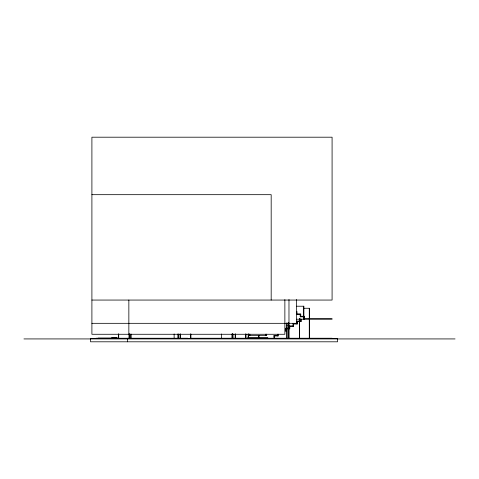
<?xml version="1.0" encoding="UTF-8"?>
<svg xmlns="http://www.w3.org/2000/svg" width="479" height="479" viewBox="0 0 479 479"><rect width="100%" height="100%" fill="white"/><g stroke="black" fill="none" stroke-linecap="round" stroke-linejoin="round"><path stroke-width="0.72" d="M91.902 194.678L271.18 194.678L271.18 300.058M91.902 300.058L332.085 300.058L332.085 137.198L91.902 137.198L91.902 334.276L284.867 334.276L284.867 299.567M296.555 306.219L303.89 306.219L303.89 319.218M303.399 308.272L309.464 308.272L309.464 338.378M296.914 312.033L296.363 312.033L296.363 314.428L300.746 314.428M296.914 313.883L300.746 313.883L300.746 316.823M300.746 316.278L304.578 316.278L304.578 319.218M304.578 316.823L300.195 316.823L300.195 314.428M303.297 318.673L332.085 318.673L332.085 319.218L296.555 319.218M300.746 321.068L296.914 321.068L296.914 324.008M296.914 321.613L301.291 321.613L301.291 319.218M91.902 323.325L296.501 323.325L296.501 299.495M296.914 323.463L293.082 323.463L293.082 326.403M293.082 324.008L297.459 324.008L297.459 321.613M286.646 325.516L287.196 325.516M293.082 325.858L289.25 325.858L289.25 328.798M289.25 326.403L293.627 326.403L293.627 324.008M289.25 328.253L285.418 328.253L285.418 331.193L285.963 331.193L285.963 328.798M285.418 328.798L289.795 328.798L289.795 326.403M277.754 335.438L273.922 335.438L273.922 338.378M273.922 335.983L278.299 335.983L278.299 334.186M98.057 338.108L118.588 338.108M96.004 338.24L187.702 338.24M190.289 338.24L332.085 338.24M23.95 338.928L455.05 338.928M309.278 308.272L309.278 338.378M304.027 316.823L304.027 319.218M303.345 306.219L303.345 319.218M300.746 318.673L300.746 321.613M299.579 318.481L299.579 338.378M299.483 318.481L299.483 338.378M296.914 311.488L296.914 314.428M288.975 299.495L288.975 323.325M288.885 322.96L288.885 338.378M288.795 322.906L288.795 338.378M288.699 322.906L288.699 338.378M287.196 322.954L287.196 337.833L286.646 337.833L286.646 322.954M277.754 334.186L277.754 335.983M274.467 335.983L274.467 338.378M267.761 338.378L267.761 337.557L247.918 337.557L247.918 338.378M266.665 334.15L266.665 335.641L249.014 335.641L249.014 334.15M265.845 334.15L265.845 335.641M258.905 335.432L258.905 337.641M258.768 335.432L258.768 337.641M249.834 334.15L249.834 335.641M248.332 333.959L248.332 338.378M248.188 333.959L248.188 338.378M245.907 333.959L245.907 338.378M245.763 333.959L245.763 338.378M235.333 333.959L235.333 338.378M235.189 333.959L235.189 338.378M232.902 333.959L232.902 338.378M232.764 333.959L232.764 338.378M232.662 333.959L232.662 338.378M232.219 333.959L232.219 338.378M232.081 333.959L232.081 338.378M221.502 333.959L221.502 338.378M190.852 333.959L190.852 338.378M190.708 333.959L190.708 338.378M180.278 333.959L180.278 338.378M180.134 333.959L180.134 338.378M178.392 333.959L178.392 338.378M177.877 333.959L177.877 338.378M174.134 333.959L174.134 338.378M131.18 334.114L131.18 337.833L130.629 337.833L130.629 334.114M129.312 333.971L129.312 338.378M129.264 333.959L129.264 338.378M129.126 333.959L129.126 338.378M128.851 300.058L128.851 334.276M127.48 338.378L127.48 341.802M118.69 333.959L118.69 338.378M118.547 333.959L118.547 338.378M116.81 338.108L116.81 337.557L111.745 337.557L111.745 338.108M114.894 337.557L114.894 338.108M113.798 337.557L113.798 338.108M337.557 338.378L90.531 338.378L90.531 341.802L337.557 341.802L337.557 338.378"/></g></svg>
